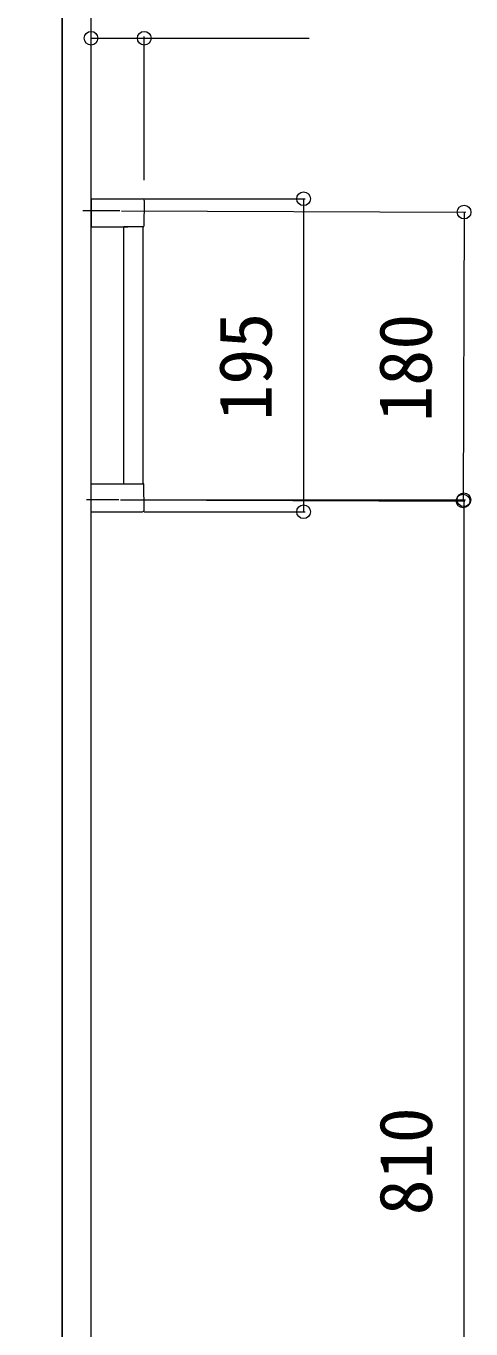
# Model space of a CAD drawing. Units: millimetres, scale not verified. Extents: x -1980 to 1980, y -3200 to 3205.
# Drawn here: x -1454 to -1177, y -1288 to -476 of the extents above; entities that cross this region are included whole.
import ezdxf
from ezdxf.enums import TextEntityAlignment as Align

# ---------------------------------------------------------------- set-up
doc = ezdxf.new("R2010")
doc.units = ezdxf.units.MM
doc.header["$LTSCALE"] = 15
doc.linetypes.add('CHAIN2', pattern=[12, 9, -1, 1, -1])
for name, color, linetype, lineweight in [('0-2_YKK_ZWAK', 4, 'Continuous', 9), ('0-3_YKK_11', 2, 'CHAIN2', 9), ('0-6_YKK_D', 6, 'Continuous', 9)]:
    doc.layers.add(name, color=color, linetype=linetype, lineweight=lineweight)
doc.styles.add('ＭＳ ゴシック', font='')
doc.styles.get('ＭＳ ゴシック').set_extended_font_data('MS Gothic')

msp = doc.modelspace()

# ---------------------------------------------------------------- linework, layer by layer
at = {"layer": '0-2_YKK_ZWAK'}
for p, q in [((-1413.6, -583.59), (-1381.47, -583.59)), ((-1413.6, -583.59), (-1413.6, -601.09)), ((-1380.46, -585.09), (-1380.6, -600.6)), ((-1380.47, -584.58), (-1380.46, -585.09)), ((-1413.6, -601.09), (-1390.6, -601.09)), ((-1393.1, -761.09), (-1393.1, -601.09)), ((-1381.1, -601.09), (-1393.1, -601.09)), ((-1381.1, -761.09), (-1381.1, -601.09)), ((-1413.6, -761.09), (-1387.1, -761.09)), ((-1413.6, -778.59), (-1413.6, -761.09)), ((-1393.1, -761.09), (-1381.1, -761.09)), ((-1387.1, -761.09), (-1381.1, -761.09)), ((-1380.46, -777.09), (-1380.6, -761.59)), ((-1413.6, -778.59), (-1381.47, -778.59)), ((-1380.47, -777.6), (-1380.46, -777.09))]:
    msp.add_line(p, q, dxfattribs=at)
at = {"layer": '0-2_YKK_ZWAK', "linetype": 'CHAIN2'}
for p, q in [((-1395.55, -591.09), (-1418.7, -591.09)), ((-1396.2, -771.09), (-1416.41, -771.09))]:
    msp.add_line(p, q, dxfattribs=at)
at = {"layer": '0-2_YKK_ZWAK'}
for centre, radius, start, end in [((-1381.47, -584.59), 1, 0.5, 90), ((-1381.1, -600.59), 0.5, 270, 359.5), ((-1381.1, -761.59), 0.5, 0.5, 90), ((-1381.47, -777.59), 1, 270, 359.5)]:
    msp.add_arc(centre, radius, start, end, dxfattribs=at)
at = {"layer": '0-3_YKK_11', "linetype": 'Continuous'}
for points in [[(-1761.6, -1581.09), (-1431.6, -1581.09), (-1431.6, 608.91), (-1761.6, 608.91)], [(-1431.6, -1578.09), (-1413.6, -1578.09), (-1413.6, 605.91), (-1431.6, 605.91)]]:
    msp.add_lwpolyline(points, close=True, dxfattribs=at)
at = {"layer": '0-6_YKK_D'}
for p, q in [((-1413.6, -574.58), (-1413.6, -482.59)), ((-1380.46, -571.98), (-1380.46, -482.59)), ((-1380.47, -583.59), (-1280.1, -583.59)), ((-1281.1, -583.59), (-1281.1, -778.59)), ((-1394.55, -591.1), (-1179.96, -591.87)), ((-1180.96, -591.86), (-1181.61, -771.86)), ((-1395.2, -771.09), (-1180.1, -771.09)), ((-1395.2, -771.1), (-1180.61, -771.87)), ((-1380.47, -778.59), (-1280.1, -778.59)), ((-1181.1, -771.09), (-1181.1, -1581.09))]:
    msp.add_line(p, q, dxfattribs=at)
msp.add_lwpolyline([(-1413.6, -483.59), (-1380.46, -483.59), (-1277.66, -483.59)], dxfattribs=at)
for centre in [(-1413.6, -483.59), (-1380.46, -483.59), (-1281.1, -583.59), (-1180.96, -591.86), (-1181.61, -771.86), (-1181.1, -771.09), (-1281.1, -778.59)]:
    msp.add_circle(centre, 4.25, dxfattribs=at)

# ---------------------------------------------------------------- texts
at = {"layer": '0-6_YKK_D', "style": 'ＭＳ ゴシック'}
for s, rotation, p in [('195', 90, (-1291.1, -721.89)), ('180', 89.794, (-1191.43, -722.63)), ('810', 90, (-1191.1, -1216.89))]:
    msp.add_text(s, height=32.99, rotation=rotation, dxfattribs=at).set_placement(p, align=Align.BOTTOM_LEFT)

doc.saveas('drawing.dxf')
